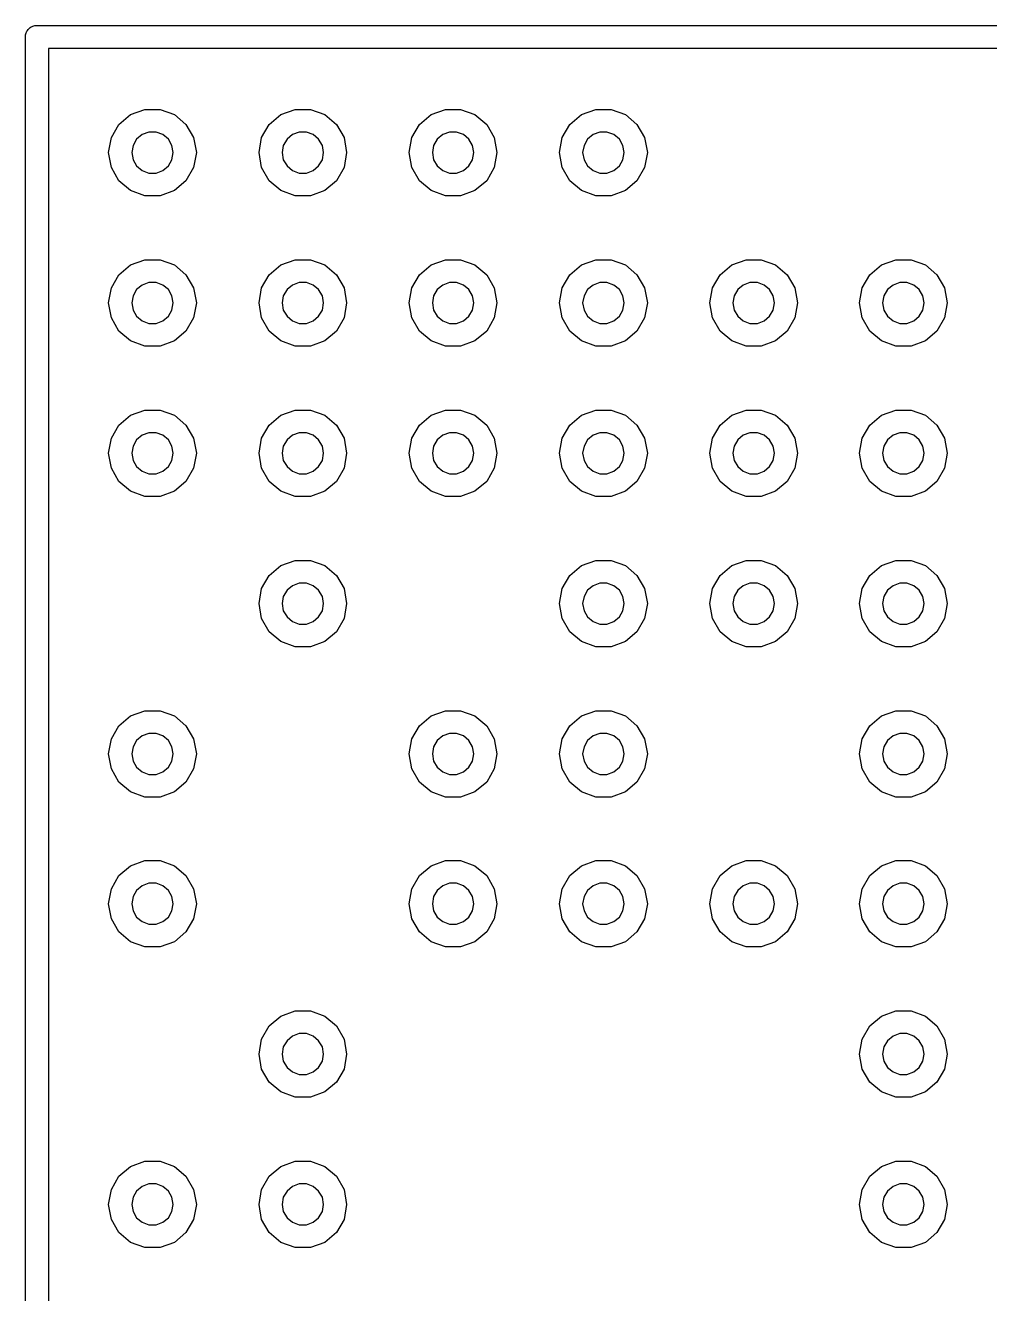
# Model space of a CAD drawing. Extents: x 105.1 to 166.9, y -128.1 to -71.6.
# Drawn here: x 122.7 to 126.87, y -96.39 to -90.91 of the extents above; entities that cross this region are included whole.
import ezdxf

# ---------------------------------------------------------------- set-up
doc = ezdxf.new("R2010")
doc.units = 0
doc.header["$MEASUREMENT"] = 0
doc.layers.add('BLACK', color=7, linetype='CONTINUOUS')

msp = doc.modelspace()

# ---------------------------------------------------------------- linework, layer by layer
at = {"layer": 'Black'}
for p, q in [((122.704, -90.9505), (122.705, -90.9464)), ((122.704, -90.9549), (122.704, -90.9505)), ((122.705, -90.9464), (122.706, -90.9421)), ((122.706, -90.9421), (122.708, -90.9383)), ((122.708, -90.9383), (122.71, -90.9342)), ((122.71, -90.9342), (122.712, -90.9308)), ((122.712, -90.9308), (122.715, -90.927)), ((122.715, -90.927), (122.718, -90.9242)), ((122.718, -90.9242), (122.721, -90.9209)), ((122.721, -90.9209), (122.724, -90.9187)), ((122.724, -90.9187), (122.728, -90.9159)), ((122.728, -90.9159), (122.732, -90.9144)), ((122.732, -90.9144), (122.736, -90.9122)), ((122.736, -90.9122), (122.74, -90.9114)), ((122.74, -90.9114), (122.744, -90.9099)), ((122.744, -90.9099), (122.749, -90.9099)), ((122.749, -90.9099), (122.753, -90.9092)), ((122.753, -90.9092), (136.753, -90.9092)), ((122.703, -90.9592), (122.704, -90.9549)), ((122.703, -104.96), (122.703, -90.9592)), ((122.803, -91.0092), (122.803, -104.91)), ((136.331, -91.0092), (122.803, -91.0092)), ((123.158, -91.2952), (123.22, -91.2727)), ((123.22, -91.2727), (123.286, -91.2727)), ((123.286, -91.2727), (123.348, -91.2952)), ((123.809, -91.2952), (123.87, -91.2727)), ((123.87, -91.2727), (123.936, -91.2727)), ((123.936, -91.2727), (123.998, -91.2952)), ((124.459, -91.2952), (124.521, -91.2727)), ((124.521, -91.2727), (124.586, -91.2727)), ((124.586, -91.2727), (124.648, -91.2952)), ((125.109, -91.2952), (125.171, -91.2727)), ((125.171, -91.2727), (125.237, -91.2727)), ((125.237, -91.2727), (125.299, -91.2952)), ((123.108, -91.3376), (123.158, -91.2952)), ((123.348, -91.2952), (123.398, -91.3376)), ((123.758, -91.3376), (123.809, -91.2952)), ((123.998, -91.2952), (124.049, -91.3376)), ((124.408, -91.3376), (124.459, -91.2952)), ((124.648, -91.2952), (124.699, -91.3376)), ((125.059, -91.3376), (125.109, -91.2952)), ((125.299, -91.2952), (125.349, -91.3376)), ((123.075, -91.3946), (123.108, -91.3376)), ((123.208, -91.3818), (123.184, -91.4019)), ((123.237, -91.3712), (123.208, -91.3818)), ((123.269, -91.3712), (123.237, -91.3712)), ((123.298, -91.3818), (123.269, -91.3712)), ((123.322, -91.4019), (123.298, -91.3818)), ((123.398, -91.3376), (123.431, -91.3946)), ((123.725, -91.3946), (123.758, -91.3376)), ((123.859, -91.3818), (123.835, -91.4019)), ((123.888, -91.3712), (123.859, -91.3818)), ((123.919, -91.3712), (123.888, -91.3712)), ((123.948, -91.3818), (123.919, -91.3712)), ((123.972, -91.4019), (123.948, -91.3818)), ((124.049, -91.3376), (124.082, -91.3946)), ((124.375, -91.3946), (124.408, -91.3376)), ((124.509, -91.3818), (124.485, -91.4019)), ((124.538, -91.3712), (124.509, -91.3818)), ((124.569, -91.3712), (124.538, -91.3712)), ((124.598, -91.3818), (124.569, -91.3712)), ((124.622, -91.4019), (124.598, -91.3818)), ((124.699, -91.3376), (124.732, -91.3946)), ((125.026, -91.3946), (125.059, -91.3376)), ((125.159, -91.3818), (125.135, -91.4019)), ((125.188, -91.3712), (125.159, -91.3818)), ((125.219, -91.3712), (125.188, -91.3712)), ((125.249, -91.3818), (125.219, -91.3712)), ((125.273, -91.4019), (125.249, -91.3818)), ((125.349, -91.3376), (125.382, -91.3946)), ((123.063, -91.4595), (123.075, -91.3946)), ((123.169, -91.4288), (123.163, -91.4595)), ((123.184, -91.4019), (123.169, -91.4288)), ((123.337, -91.4288), (123.322, -91.4019)), ((123.343, -91.4595), (123.337, -91.4288)), ((123.431, -91.3946), (123.443, -91.4595)), ((123.714, -91.4595), (123.725, -91.3946)), ((123.819, -91.4288), (123.814, -91.4595)), ((123.835, -91.4019), (123.819, -91.4288)), ((123.988, -91.4288), (123.972, -91.4019)), ((123.993, -91.4595), (123.988, -91.4288)), ((124.082, -91.3946), (124.093, -91.4595)), ((124.364, -91.4595), (124.375, -91.3946)), ((124.469, -91.4288), (124.464, -91.4595)), ((124.485, -91.4019), (124.469, -91.4288)), ((124.638, -91.4288), (124.622, -91.4019)), ((124.643, -91.4595), (124.638, -91.4288)), ((124.732, -91.3946), (124.743, -91.4595)), ((125.014, -91.4595), (125.026, -91.3946)), ((125.12, -91.4288), (125.114, -91.4595)), ((125.135, -91.4019), (125.12, -91.4288)), ((125.288, -91.4288), (125.273, -91.4019)), ((125.294, -91.4595), (125.288, -91.4288)), ((125.382, -91.3946), (125.394, -91.4595)), ((123.075, -91.5244), (123.063, -91.4595)), ((123.163, -91.4595), (123.169, -91.4902)), ((123.169, -91.4902), (123.184, -91.5172)), ((123.322, -91.5172), (123.337, -91.4902)), ((123.337, -91.4902), (123.343, -91.4595)), ((123.443, -91.4595), (123.431, -91.5244)), ((123.725, -91.5244), (123.714, -91.4595)), ((123.814, -91.4595), (123.819, -91.4902)), ((123.819, -91.4902), (123.835, -91.5172)), ((123.972, -91.5172), (123.988, -91.4902)), ((123.988, -91.4902), (123.993, -91.4595)), ((124.093, -91.4595), (124.082, -91.5244)), ((124.375, -91.5244), (124.364, -91.4595)), ((124.464, -91.4595), (124.469, -91.4902)), ((124.469, -91.4902), (124.485, -91.5172)), ((124.622, -91.5172), (124.638, -91.4902)), ((124.638, -91.4902), (124.643, -91.4595)), ((124.743, -91.4595), (124.732, -91.5244)), ((125.026, -91.5244), (125.014, -91.4595)), ((125.114, -91.4595), (125.12, -91.4902)), ((125.12, -91.4902), (125.135, -91.5172)), ((125.273, -91.5172), (125.288, -91.4902)), ((125.288, -91.4902), (125.294, -91.4595)), ((125.394, -91.4595), (125.382, -91.5244)), ((123.108, -91.5815), (123.075, -91.5244)), ((123.184, -91.5172), (123.208, -91.5372)), ((123.208, -91.5372), (123.237, -91.5479)), ((123.237, -91.5479), (123.269, -91.5479)), ((123.269, -91.5479), (123.298, -91.5372)), ((123.298, -91.5372), (123.322, -91.5172)), ((123.431, -91.5244), (123.398, -91.5815)), ((123.758, -91.5815), (123.725, -91.5244)), ((123.835, -91.5172), (123.859, -91.5372)), ((123.859, -91.5372), (123.888, -91.5479)), ((123.888, -91.5479), (123.919, -91.5479)), ((123.919, -91.5479), (123.948, -91.5372)), ((123.948, -91.5372), (123.972, -91.5172)), ((124.082, -91.5244), (124.049, -91.5815)), ((124.408, -91.5815), (124.375, -91.5244)), ((124.485, -91.5172), (124.509, -91.5372)), ((124.509, -91.5372), (124.538, -91.5479)), ((124.538, -91.5479), (124.569, -91.5479)), ((124.569, -91.5479), (124.598, -91.5372)), ((124.598, -91.5372), (124.622, -91.5172)), ((124.732, -91.5244), (124.699, -91.5815)), ((125.059, -91.5815), (125.026, -91.5244)), ((125.135, -91.5172), (125.159, -91.5372)), ((125.159, -91.5372), (125.188, -91.5479)), ((125.188, -91.5479), (125.219, -91.5479)), ((125.219, -91.5479), (125.249, -91.5372)), ((125.249, -91.5372), (125.273, -91.5172)), ((125.382, -91.5244), (125.349, -91.5815)), ((123.158, -91.6238), (123.108, -91.5815)), ((123.398, -91.5815), (123.348, -91.6238)), ((123.809, -91.6238), (123.758, -91.5815)), ((124.049, -91.5815), (123.998, -91.6238)), ((124.459, -91.6238), (124.408, -91.5815)), ((124.699, -91.5815), (124.648, -91.6238)), ((125.109, -91.6238), (125.059, -91.5815)), ((125.349, -91.5815), (125.299, -91.6238)), ((123.22, -91.6463), (123.158, -91.6238)), ((123.286, -91.6463), (123.22, -91.6463)), ((123.348, -91.6238), (123.286, -91.6463)), ((123.87, -91.6463), (123.809, -91.6238)), ((123.936, -91.6463), (123.87, -91.6463)), ((123.998, -91.6238), (123.936, -91.6463)), ((124.521, -91.6463), (124.459, -91.6238)), ((124.586, -91.6463), (124.521, -91.6463)), ((124.648, -91.6238), (124.586, -91.6463)), ((125.171, -91.6463), (125.109, -91.6238)), ((125.237, -91.6463), (125.171, -91.6463)), ((125.299, -91.6238), (125.237, -91.6463)), ((123.158, -91.9455), (123.22, -91.923)), ((123.22, -91.923), (123.286, -91.923)), ((123.286, -91.923), (123.348, -91.9455)), ((123.809, -91.9455), (123.87, -91.923)), ((123.87, -91.923), (123.936, -91.923)), ((123.936, -91.923), (123.998, -91.9455)), ((124.459, -91.9455), (124.521, -91.923)), ((124.521, -91.923), (124.586, -91.923)), ((124.586, -91.923), (124.648, -91.9455)), ((125.109, -91.9455), (125.171, -91.923)), ((125.171, -91.923), (125.237, -91.923)), ((125.237, -91.923), (125.299, -91.9455)), ((125.759, -91.9455), (125.821, -91.923)), ((125.821, -91.923), (125.887, -91.923)), ((125.887, -91.923), (125.949, -91.9455)), ((126.407, -91.9455), (126.469, -91.923)), ((126.469, -91.923), (126.535, -91.923)), ((126.535, -91.923), (126.597, -91.9455)), ((123.075, -92.045), (123.108, -91.9879)), ((123.108, -91.9879), (123.158, -91.9455)), ((123.348, -91.9455), (123.398, -91.9879)), ((123.398, -91.9879), (123.431, -92.045)), ((123.725, -92.045), (123.758, -91.9879)), ((123.758, -91.9879), (123.809, -91.9455)), ((123.998, -91.9455), (124.049, -91.9879)), ((124.049, -91.9879), (124.082, -92.045)), ((124.375, -92.045), (124.408, -91.9879)), ((124.408, -91.9879), (124.459, -91.9455)), ((124.648, -91.9455), (124.699, -91.9879)), ((124.699, -91.9879), (124.732, -92.045)), ((125.026, -92.045), (125.059, -91.9879)), ((125.059, -91.9879), (125.109, -91.9455)), ((125.299, -91.9455), (125.349, -91.9879)), ((125.349, -91.9879), (125.382, -92.045)), ((125.676, -92.045), (125.709, -91.9879)), ((125.709, -91.9879), (125.759, -91.9455)), ((125.949, -91.9455), (125.999, -91.9879)), ((125.999, -91.9879), (126.032, -92.045)), ((126.323, -92.045), (126.356, -91.9879)), ((126.356, -91.9879), (126.407, -91.9455)), ((126.597, -91.9455), (126.647, -91.9879)), ((126.647, -91.9879), (126.68, -92.045)), ((123.063, -92.1098), (123.075, -92.045)), ((123.208, -92.0322), (123.184, -92.0522)), ((123.237, -92.0215), (123.208, -92.0322)), ((123.269, -92.0215), (123.237, -92.0215)), ((123.298, -92.0322), (123.269, -92.0215)), ((123.322, -92.0522), (123.298, -92.0322)), ((123.431, -92.045), (123.443, -92.1098)), ((123.714, -92.1098), (123.725, -92.045)), ((123.859, -92.0322), (123.835, -92.0522)), ((123.888, -92.0215), (123.859, -92.0322)), ((123.919, -92.0215), (123.888, -92.0215)), ((123.948, -92.0322), (123.919, -92.0215)), ((123.972, -92.0522), (123.948, -92.0322)), ((124.082, -92.045), (124.093, -92.1098)), ((124.364, -92.1098), (124.375, -92.045)), ((124.509, -92.0322), (124.485, -92.0522)), ((124.538, -92.0215), (124.509, -92.0322)), ((124.569, -92.0215), (124.538, -92.0215)), ((124.598, -92.0322), (124.569, -92.0215)), ((124.622, -92.0522), (124.598, -92.0322)), ((124.732, -92.045), (124.743, -92.1098)), ((125.014, -92.1098), (125.026, -92.045)), ((125.159, -92.0322), (125.135, -92.0522)), ((125.188, -92.0215), (125.159, -92.0322)), ((125.219, -92.0215), (125.188, -92.0215)), ((125.249, -92.0322), (125.219, -92.0215)), ((125.273, -92.0522), (125.249, -92.0322)), ((125.382, -92.045), (125.394, -92.1098)), ((125.664, -92.1098), (125.676, -92.045)), ((125.809, -92.0322), (125.785, -92.0522)), ((125.838, -92.0215), (125.809, -92.0322)), ((125.87, -92.0215), (125.838, -92.0215)), ((125.899, -92.0322), (125.87, -92.0215)), ((125.923, -92.0522), (125.899, -92.0322)), ((126.032, -92.045), (126.044, -92.1098)), ((126.312, -92.1098), (126.323, -92.045)), ((126.457, -92.0322), (126.433, -92.0522)), ((126.486, -92.0215), (126.457, -92.0322)), ((126.517, -92.0215), (126.486, -92.0215)), ((126.547, -92.0322), (126.517, -92.0215)), ((126.57, -92.0522), (126.547, -92.0322)), ((126.68, -92.045), (126.691, -92.1098)), ((123.169, -92.0792), (123.163, -92.1098)), ((123.184, -92.0522), (123.169, -92.0792)), ((123.337, -92.0792), (123.322, -92.0522)), ((123.343, -92.1098), (123.337, -92.0792)), ((123.819, -92.0792), (123.814, -92.1098)), ((123.835, -92.0522), (123.819, -92.0792)), ((123.988, -92.0792), (123.972, -92.0522)), ((123.993, -92.1098), (123.988, -92.0792)), ((124.469, -92.0792), (124.464, -92.1098)), ((124.485, -92.0522), (124.469, -92.0792)), ((124.638, -92.0792), (124.622, -92.0522)), ((124.643, -92.1098), (124.638, -92.0792)), ((125.12, -92.0792), (125.114, -92.1098)), ((125.135, -92.0522), (125.12, -92.0792)), ((125.288, -92.0792), (125.273, -92.0522)), ((125.294, -92.1098), (125.288, -92.0792)), ((125.77, -92.0792), (125.764, -92.1098)), ((125.785, -92.0522), (125.77, -92.0792)), ((125.938, -92.0792), (125.923, -92.0522)), ((125.944, -92.1098), (125.938, -92.0792)), ((126.417, -92.0792), (126.412, -92.1098)), ((126.433, -92.0522), (126.417, -92.0792)), ((126.586, -92.0792), (126.57, -92.0522)), ((126.591, -92.1098), (126.586, -92.0792)), ((123.075, -92.1747), (123.063, -92.1098)), ((123.163, -92.1098), (123.169, -92.1405)), ((123.169, -92.1405), (123.184, -92.1675)), ((123.322, -92.1675), (123.337, -92.1405)), ((123.337, -92.1405), (123.343, -92.1098)), ((123.443, -92.1098), (123.431, -92.1747)), ((123.725, -92.1747), (123.714, -92.1098)), ((123.814, -92.1098), (123.819, -92.1405)), ((123.819, -92.1405), (123.835, -92.1675)), ((123.972, -92.1675), (123.988, -92.1405)), ((123.988, -92.1405), (123.993, -92.1098)), ((124.093, -92.1098), (124.082, -92.1747)), ((124.375, -92.1747), (124.364, -92.1098)), ((124.464, -92.1098), (124.469, -92.1405)), ((124.469, -92.1405), (124.485, -92.1675)), ((124.622, -92.1675), (124.638, -92.1405)), ((124.638, -92.1405), (124.643, -92.1098)), ((124.743, -92.1098), (124.732, -92.1747)), ((125.026, -92.1747), (125.014, -92.1098)), ((125.114, -92.1098), (125.12, -92.1405)), ((125.12, -92.1405), (125.135, -92.1675)), ((125.273, -92.1675), (125.288, -92.1405)), ((125.288, -92.1405), (125.294, -92.1098)), ((125.394, -92.1098), (125.382, -92.1747)), ((125.676, -92.1747), (125.664, -92.1098)), ((125.764, -92.1098), (125.77, -92.1405)), ((125.77, -92.1405), (125.785, -92.1675)), ((125.923, -92.1675), (125.938, -92.1405)), ((125.938, -92.1405), (125.944, -92.1098)), ((126.044, -92.1098), (126.032, -92.1747)), ((126.323, -92.1747), (126.312, -92.1098)), ((126.412, -92.1098), (126.417, -92.1405)), ((126.417, -92.1405), (126.433, -92.1675)), ((126.57, -92.1675), (126.586, -92.1405)), ((126.586, -92.1405), (126.591, -92.1098)), ((126.691, -92.1098), (126.68, -92.1747)), ((123.108, -92.2318), (123.075, -92.1747)), ((123.184, -92.1675), (123.208, -92.1875)), ((123.208, -92.1875), (123.237, -92.1982)), ((123.237, -92.1982), (123.269, -92.1982)), ((123.269, -92.1982), (123.298, -92.1875)), ((123.298, -92.1875), (123.322, -92.1675)), ((123.431, -92.1747), (123.398, -92.2318)), ((123.758, -92.2318), (123.725, -92.1747)), ((123.835, -92.1675), (123.859, -92.1875)), ((123.859, -92.1875), (123.888, -92.1982)), ((123.888, -92.1982), (123.919, -92.1982)), ((123.919, -92.1982), (123.948, -92.1875)), ((123.948, -92.1875), (123.972, -92.1675)), ((124.082, -92.1747), (124.049, -92.2318)), ((124.408, -92.2318), (124.375, -92.1747)), ((124.485, -92.1675), (124.509, -92.1875)), ((124.509, -92.1875), (124.538, -92.1982)), ((124.538, -92.1982), (124.569, -92.1982)), ((124.569, -92.1982), (124.598, -92.1875)), ((124.598, -92.1875), (124.622, -92.1675)), ((124.732, -92.1747), (124.699, -92.2318)), ((125.059, -92.2318), (125.026, -92.1747)), ((125.135, -92.1675), (125.159, -92.1875)), ((125.159, -92.1875), (125.188, -92.1982)), ((125.188, -92.1982), (125.219, -92.1982)), ((125.219, -92.1982), (125.249, -92.1875)), ((125.249, -92.1875), (125.273, -92.1675)), ((125.382, -92.1747), (125.349, -92.2318)), ((125.709, -92.2318), (125.676, -92.1747)), ((125.785, -92.1675), (125.809, -92.1875)), ((125.809, -92.1875), (125.838, -92.1982)), ((125.838, -92.1982), (125.87, -92.1982)), ((125.87, -92.1982), (125.899, -92.1875)), ((125.899, -92.1875), (125.923, -92.1675)), ((126.032, -92.1747), (125.999, -92.2318)), ((126.356, -92.2318), (126.323, -92.1747)), ((126.433, -92.1675), (126.457, -92.1875)), ((126.457, -92.1875), (126.486, -92.1982)), ((126.486, -92.1982), (126.517, -92.1982)), ((126.517, -92.1982), (126.547, -92.1875)), ((126.547, -92.1875), (126.57, -92.1675)), ((126.68, -92.1747), (126.647, -92.2318)), ((123.158, -92.2741), (123.108, -92.2318)), ((123.398, -92.2318), (123.348, -92.2741)), ((123.809, -92.2741), (123.758, -92.2318)), ((124.049, -92.2318), (123.998, -92.2741)), ((124.459, -92.2741), (124.408, -92.2318)), ((124.699, -92.2318), (124.648, -92.2741)), ((125.109, -92.2741), (125.059, -92.2318)), ((125.349, -92.2318), (125.299, -92.2741)), ((125.759, -92.2741), (125.709, -92.2318)), ((125.999, -92.2318), (125.949, -92.2741)), ((126.407, -92.2741), (126.356, -92.2318)), ((126.647, -92.2318), (126.597, -92.2741)), ((123.22, -92.2967), (123.158, -92.2741)), ((123.286, -92.2967), (123.22, -92.2967)), ((123.348, -92.2741), (123.286, -92.2967)), ((123.87, -92.2967), (123.809, -92.2741)), ((123.936, -92.2967), (123.87, -92.2967)), ((123.998, -92.2741), (123.936, -92.2967)), ((124.521, -92.2967), (124.459, -92.2741)), ((124.586, -92.2967), (124.521, -92.2967)), ((124.648, -92.2741), (124.586, -92.2967)), ((125.171, -92.2967), (125.109, -92.2741)), ((125.237, -92.2967), (125.171, -92.2967)), ((125.299, -92.2741), (125.237, -92.2967)), ((125.821, -92.2967), (125.759, -92.2741)), ((125.887, -92.2967), (125.821, -92.2967)), ((125.949, -92.2741), (125.887, -92.2967)), ((126.469, -92.2967), (126.407, -92.2741)), ((126.535, -92.2967), (126.469, -92.2967)), ((126.597, -92.2741), (126.535, -92.2967)), ((123.108, -92.6381), (123.158, -92.5957)), ((123.158, -92.5957), (123.22, -92.5732)), ((123.22, -92.5732), (123.286, -92.5732)), ((123.286, -92.5732), (123.348, -92.5957)), ((123.348, -92.5957), (123.398, -92.6381)), ((123.758, -92.6381), (123.809, -92.5957)), ((123.809, -92.5957), (123.87, -92.5732)), ((123.87, -92.5732), (123.936, -92.5732)), ((123.936, -92.5732), (123.998, -92.5957)), ((123.998, -92.5957), (124.049, -92.6381)), ((124.408, -92.6381), (124.459, -92.5957)), ((124.459, -92.5957), (124.521, -92.5732)), ((124.521, -92.5732), (124.586, -92.5732)), ((124.586, -92.5732), (124.648, -92.5957)), ((124.648, -92.5957), (124.699, -92.6381)), ((125.059, -92.6381), (125.109, -92.5957)), ((125.109, -92.5957), (125.171, -92.5732)), ((125.171, -92.5732), (125.237, -92.5732)), ((125.237, -92.5732), (125.299, -92.5957)), ((125.299, -92.5957), (125.349, -92.6381)), ((125.709, -92.6381), (125.759, -92.5957)), ((125.759, -92.5957), (125.821, -92.5732)), ((125.821, -92.5732), (125.887, -92.5732)), ((125.887, -92.5732), (125.949, -92.5957)), ((125.949, -92.5957), (125.999, -92.6381)), ((126.356, -92.6381), (126.407, -92.5957)), ((126.407, -92.5957), (126.469, -92.5732)), ((126.469, -92.5732), (126.535, -92.5732)), ((126.535, -92.5732), (126.597, -92.5957)), ((126.597, -92.5957), (126.647, -92.6381)), ((123.075, -92.6951), (123.108, -92.6381)), ((123.398, -92.6381), (123.431, -92.6951)), ((123.725, -92.6951), (123.758, -92.6381)), ((124.049, -92.6381), (124.082, -92.6951)), ((124.375, -92.6951), (124.408, -92.6381)), ((124.699, -92.6381), (124.732, -92.6951)), ((125.026, -92.6951), (125.059, -92.6381)), ((125.349, -92.6381), (125.382, -92.6951)), ((125.676, -92.6951), (125.709, -92.6381)), ((125.999, -92.6381), (126.032, -92.6951)), ((126.323, -92.6951), (126.356, -92.6381)), ((126.647, -92.6381), (126.68, -92.6951)), ((123.063, -92.76), (123.075, -92.6951)), ((123.184, -92.7024), (123.169, -92.7293)), ((123.208, -92.6823), (123.184, -92.7024)), ((123.237, -92.6717), (123.208, -92.6823)), ((123.269, -92.6717), (123.237, -92.6717)), ((123.298, -92.6823), (123.269, -92.6717)), ((123.322, -92.7024), (123.298, -92.6823)), ((123.337, -92.7293), (123.322, -92.7024)), ((123.431, -92.6951), (123.443, -92.76)), ((123.714, -92.76), (123.725, -92.6951)), ((123.835, -92.7024), (123.819, -92.7293)), ((123.859, -92.6823), (123.835, -92.7024)), ((123.888, -92.6717), (123.859, -92.6823)), ((123.919, -92.6717), (123.888, -92.6717)), ((123.948, -92.6823), (123.919, -92.6717)), ((123.972, -92.7024), (123.948, -92.6823)), ((123.988, -92.7293), (123.972, -92.7024)), ((124.082, -92.6951), (124.093, -92.76)), ((124.364, -92.76), (124.375, -92.6951)), ((124.485, -92.7024), (124.469, -92.7293)), ((124.509, -92.6823), (124.485, -92.7024)), ((124.538, -92.6717), (124.509, -92.6823)), ((124.569, -92.6717), (124.538, -92.6717)), ((124.598, -92.6823), (124.569, -92.6717)), ((124.622, -92.7024), (124.598, -92.6823)), ((124.638, -92.7293), (124.622, -92.7024)), ((124.732, -92.6951), (124.743, -92.76)), ((125.014, -92.76), (125.026, -92.6951)), ((125.135, -92.7024), (125.12, -92.7293)), ((125.159, -92.6823), (125.135, -92.7024)), ((125.188, -92.6717), (125.159, -92.6823)), ((125.219, -92.6717), (125.188, -92.6717)), ((125.249, -92.6823), (125.219, -92.6717)), ((125.273, -92.7024), (125.249, -92.6823)), ((125.288, -92.7293), (125.273, -92.7024)), ((125.382, -92.6951), (125.394, -92.76)), ((125.664, -92.76), (125.676, -92.6951)), ((125.785, -92.7024), (125.77, -92.7293)), ((125.809, -92.6823), (125.785, -92.7024)), ((125.838, -92.6717), (125.809, -92.6823)), ((125.87, -92.6717), (125.838, -92.6717)), ((125.899, -92.6823), (125.87, -92.6717)), ((125.923, -92.7024), (125.899, -92.6823)), ((125.938, -92.7293), (125.923, -92.7024)), ((126.032, -92.6951), (126.044, -92.76)), ((126.312, -92.76), (126.323, -92.6951)), ((126.433, -92.7024), (126.417, -92.7293)), ((126.457, -92.6823), (126.433, -92.7024)), ((126.486, -92.6717), (126.457, -92.6823)), ((126.517, -92.6717), (126.486, -92.6717)), ((126.547, -92.6823), (126.517, -92.6717)), ((126.57, -92.7024), (126.547, -92.6823)), ((126.586, -92.7293), (126.57, -92.7024)), ((126.68, -92.6951), (126.691, -92.76)), ((123.075, -92.8249), (123.063, -92.76)), ((123.169, -92.7293), (123.163, -92.76)), ((123.163, -92.76), (123.169, -92.7907)), ((123.343, -92.76), (123.337, -92.7293)), ((123.337, -92.7907), (123.343, -92.76)), ((123.443, -92.76), (123.431, -92.8249)), ((123.725, -92.8249), (123.714, -92.76)), ((123.819, -92.7293), (123.814, -92.76)), ((123.814, -92.76), (123.819, -92.7907)), ((123.993, -92.76), (123.988, -92.7293)), ((123.988, -92.7907), (123.993, -92.76)), ((124.093, -92.76), (124.082, -92.8249)), ((124.375, -92.8249), (124.364, -92.76)), ((124.469, -92.7293), (124.464, -92.76)), ((124.464, -92.76), (124.469, -92.7907)), ((124.643, -92.76), (124.638, -92.7293)), ((124.638, -92.7907), (124.643, -92.76)), ((124.743, -92.76), (124.732, -92.8249)), ((125.026, -92.8249), (125.014, -92.76)), ((125.12, -92.7293), (125.114, -92.76)), ((125.114, -92.76), (125.12, -92.7907)), ((125.294, -92.76), (125.288, -92.7293)), ((125.288, -92.7907), (125.294, -92.76)), ((125.394, -92.76), (125.382, -92.8249)), ((125.676, -92.8249), (125.664, -92.76)), ((125.77, -92.7293), (125.764, -92.76)), ((125.764, -92.76), (125.77, -92.7907)), ((125.944, -92.76), (125.938, -92.7293)), ((125.938, -92.7907), (125.944, -92.76)), ((126.044, -92.76), (126.032, -92.8249)), ((126.323, -92.8249), (126.312, -92.76)), ((126.417, -92.7293), (126.412, -92.76)), ((126.412, -92.76), (126.417, -92.7907)), ((126.591, -92.76), (126.586, -92.7293)), ((126.586, -92.7907), (126.591, -92.76)), ((126.691, -92.76), (126.68, -92.8249)), ((123.169, -92.7907), (123.184, -92.8177)), ((123.322, -92.8177), (123.337, -92.7907)), ((123.819, -92.7907), (123.835, -92.8177)), ((123.972, -92.8177), (123.988, -92.7907)), ((124.469, -92.7907), (124.485, -92.8177)), ((124.622, -92.8177), (124.638, -92.7907)), ((125.12, -92.7907), (125.135, -92.8177)), ((125.273, -92.8177), (125.288, -92.7907)), ((125.77, -92.7907), (125.785, -92.8177)), ((125.923, -92.8177), (125.938, -92.7907)), ((126.417, -92.7907), (126.433, -92.8177)), ((126.57, -92.8177), (126.586, -92.7907)), ((123.108, -92.882), (123.075, -92.8249)), ((123.184, -92.8177), (123.208, -92.8377)), ((123.208, -92.8377), (123.237, -92.8484)), ((123.237, -92.8484), (123.269, -92.8484)), ((123.269, -92.8484), (123.298, -92.8377)), ((123.298, -92.8377), (123.322, -92.8177)), ((123.431, -92.8249), (123.398, -92.882)), ((123.758, -92.882), (123.725, -92.8249)), ((123.835, -92.8177), (123.859, -92.8377)), ((123.859, -92.8377), (123.888, -92.8484)), ((123.888, -92.8484), (123.919, -92.8484)), ((123.919, -92.8484), (123.948, -92.8377)), ((123.948, -92.8377), (123.972, -92.8177)), ((124.082, -92.8249), (124.049, -92.882)), ((124.408, -92.882), (124.375, -92.8249)), ((124.485, -92.8177), (124.509, -92.8377)), ((124.509, -92.8377), (124.538, -92.8484)), ((124.538, -92.8484), (124.569, -92.8484)), ((124.569, -92.8484), (124.598, -92.8377)), ((124.598, -92.8377), (124.622, -92.8177)), ((124.732, -92.8249), (124.699, -92.882)), ((125.059, -92.882), (125.026, -92.8249)), ((125.135, -92.8177), (125.159, -92.8377)), ((125.159, -92.8377), (125.188, -92.8484)), ((125.188, -92.8484), (125.219, -92.8484)), ((125.219, -92.8484), (125.249, -92.8377)), ((125.249, -92.8377), (125.273, -92.8177)), ((125.382, -92.8249), (125.349, -92.882)), ((125.709, -92.882), (125.676, -92.8249)), ((125.785, -92.8177), (125.809, -92.8377)), ((125.809, -92.8377), (125.838, -92.8484)), ((125.838, -92.8484), (125.87, -92.8484)), ((125.87, -92.8484), (125.899, -92.8377)), ((125.899, -92.8377), (125.923, -92.8177)), ((126.032, -92.8249), (125.999, -92.882)), ((126.356, -92.882), (126.323, -92.8249)), ((126.433, -92.8177), (126.457, -92.8377)), ((126.457, -92.8377), (126.486, -92.8484)), ((126.486, -92.8484), (126.517, -92.8484)), ((126.517, -92.8484), (126.547, -92.8377)), ((126.547, -92.8377), (126.57, -92.8177)), ((126.68, -92.8249), (126.647, -92.882)), ((123.158, -92.9243), (123.108, -92.882)), ((123.22, -92.9468), (123.158, -92.9243)), ((123.348, -92.9243), (123.286, -92.9468)), ((123.398, -92.882), (123.348, -92.9243)), ((123.809, -92.9243), (123.758, -92.882)), ((123.87, -92.9468), (123.809, -92.9243)), ((123.998, -92.9243), (123.936, -92.9468)), ((124.049, -92.882), (123.998, -92.9243)), ((124.459, -92.9243), (124.408, -92.882)), ((124.521, -92.9468), (124.459, -92.9243)), ((124.648, -92.9243), (124.586, -92.9468)), ((124.699, -92.882), (124.648, -92.9243)), ((125.109, -92.9243), (125.059, -92.882)), ((125.171, -92.9468), (125.109, -92.9243)), ((125.299, -92.9243), (125.237, -92.9468)), ((125.349, -92.882), (125.299, -92.9243)), ((125.759, -92.9243), (125.709, -92.882)), ((125.821, -92.9468), (125.759, -92.9243)), ((125.949, -92.9243), (125.887, -92.9468)), ((125.999, -92.882), (125.949, -92.9243)), ((126.407, -92.9243), (126.356, -92.882)), ((126.469, -92.9468), (126.407, -92.9243)), ((126.597, -92.9243), (126.535, -92.9468)), ((126.647, -92.882), (126.597, -92.9243)), ((123.286, -92.9468), (123.22, -92.9468)), ((123.936, -92.9468), (123.87, -92.9468)), ((124.586, -92.9468), (124.521, -92.9468)), ((125.237, -92.9468), (125.171, -92.9468)), ((125.887, -92.9468), (125.821, -92.9468)), ((126.535, -92.9468), (126.469, -92.9468)), ((123.758, -93.2884), (123.809, -93.2461)), ((123.809, -93.2461), (123.87, -93.2235)), ((123.87, -93.2235), (123.936, -93.2235)), ((123.936, -93.2235), (123.998, -93.2461)), ((123.998, -93.2461), (124.049, -93.2884)), ((125.059, -93.2884), (125.109, -93.2461)), ((125.109, -93.2461), (125.171, -93.2235)), ((125.171, -93.2235), (125.237, -93.2235)), ((125.237, -93.2235), (125.299, -93.2461)), ((125.299, -93.2461), (125.349, -93.2884)), ((125.709, -93.2884), (125.759, -93.2461)), ((125.759, -93.2461), (125.821, -93.2235)), ((125.821, -93.2235), (125.887, -93.2235)), ((125.887, -93.2235), (125.949, -93.2461)), ((125.949, -93.2461), (125.999, -93.2884)), ((126.356, -93.2884), (126.407, -93.2461)), ((126.407, -93.2461), (126.469, -93.2235)), ((126.469, -93.2235), (126.535, -93.2235)), ((126.535, -93.2235), (126.597, -93.2461)), ((126.597, -93.2461), (126.647, -93.2884)), ((123.725, -93.3455), (123.758, -93.2884)), ((124.049, -93.2884), (124.082, -93.3455)), ((125.026, -93.3455), (125.059, -93.2884)), ((125.349, -93.2884), (125.382, -93.3455)), ((125.676, -93.3455), (125.709, -93.2884)), ((125.999, -93.2884), (126.032, -93.3455)), ((126.323, -93.3455), (126.356, -93.2884)), ((126.647, -93.2884), (126.68, -93.3455)), ((123.714, -93.4103), (123.725, -93.3455)), ((123.835, -93.3527), (123.819, -93.3797)), ((123.859, -93.3327), (123.835, -93.3527)), ((123.888, -93.322), (123.859, -93.3327)), ((123.919, -93.322), (123.888, -93.322)), ((123.948, -93.3327), (123.919, -93.322)), ((123.972, -93.3527), (123.948, -93.3327)), ((123.988, -93.3797), (123.972, -93.3527)), ((124.082, -93.3455), (124.093, -93.4103)), ((125.014, -93.4103), (125.026, -93.3455)), ((125.135, -93.3527), (125.12, -93.3797)), ((125.159, -93.3327), (125.135, -93.3527)), ((125.188, -93.322), (125.159, -93.3327)), ((125.219, -93.322), (125.188, -93.322)), ((125.249, -93.3327), (125.219, -93.322)), ((125.273, -93.3527), (125.249, -93.3327)), ((125.288, -93.3797), (125.273, -93.3527)), ((125.382, -93.3455), (125.394, -93.4103)), ((125.664, -93.4103), (125.676, -93.3455)), ((125.785, -93.3527), (125.77, -93.3797)), ((125.809, -93.3327), (125.785, -93.3527)), ((125.838, -93.322), (125.809, -93.3327)), ((125.87, -93.322), (125.838, -93.322)), ((125.899, -93.3327), (125.87, -93.322)), ((125.923, -93.3527), (125.899, -93.3327)), ((125.938, -93.3797), (125.923, -93.3527)), ((126.032, -93.3455), (126.044, -93.4103)), ((126.312, -93.4103), (126.323, -93.3455)), ((126.433, -93.3527), (126.417, -93.3797)), ((126.457, -93.3327), (126.433, -93.3527)), ((126.486, -93.322), (126.457, -93.3327)), ((126.517, -93.322), (126.486, -93.322)), ((126.547, -93.3327), (126.517, -93.322)), ((126.57, -93.3527), (126.547, -93.3327)), ((126.586, -93.3797), (126.57, -93.3527)), ((126.68, -93.3455), (126.691, -93.4103)), ((123.725, -93.4752), (123.714, -93.4103)), ((123.819, -93.3797), (123.814, -93.4103)), ((123.814, -93.4103), (123.819, -93.441)), ((123.993, -93.4103), (123.988, -93.3797)), ((123.988, -93.441), (123.993, -93.4103)), ((124.093, -93.4103), (124.082, -93.4752)), ((125.026, -93.4752), (125.014, -93.4103)), ((125.12, -93.3797), (125.114, -93.4103)), ((125.114, -93.4103), (125.12, -93.441)), ((125.294, -93.4103), (125.288, -93.3797)), ((125.288, -93.441), (125.294, -93.4103)), ((125.394, -93.4103), (125.382, -93.4752)), ((125.676, -93.4752), (125.664, -93.4103)), ((125.77, -93.3797), (125.764, -93.4103)), ((125.764, -93.4103), (125.77, -93.441)), ((125.944, -93.4103), (125.938, -93.3797)), ((125.938, -93.441), (125.944, -93.4103)), ((126.044, -93.4103), (126.032, -93.4752)), ((126.323, -93.4752), (126.312, -93.4103)), ((126.417, -93.3797), (126.412, -93.4103)), ((126.412, -93.4103), (126.417, -93.441)), ((126.591, -93.4103), (126.586, -93.3797)), ((126.586, -93.441), (126.591, -93.4103)), ((126.691, -93.4103), (126.68, -93.4752)), ((123.758, -93.5323), (123.725, -93.4752)), ((123.819, -93.441), (123.835, -93.468)), ((123.835, -93.468), (123.859, -93.488)), ((123.948, -93.488), (123.972, -93.468)), ((123.972, -93.468), (123.988, -93.441)), ((124.082, -93.4752), (124.049, -93.5323)), ((125.059, -93.5323), (125.026, -93.4752)), ((125.12, -93.441), (125.135, -93.468)), ((125.135, -93.468), (125.159, -93.488)), ((125.249, -93.488), (125.273, -93.468)), ((125.273, -93.468), (125.288, -93.441)), ((125.382, -93.4752), (125.349, -93.5323)), ((125.709, -93.5323), (125.676, -93.4752)), ((125.77, -93.441), (125.785, -93.468)), ((125.785, -93.468), (125.809, -93.488)), ((125.899, -93.488), (125.923, -93.468)), ((125.923, -93.468), (125.938, -93.441)), ((126.032, -93.4752), (125.999, -93.5323)), ((126.356, -93.5323), (126.323, -93.4752)), ((126.417, -93.441), (126.433, -93.468)), ((126.433, -93.468), (126.457, -93.488)), ((126.547, -93.488), (126.57, -93.468)), ((126.57, -93.468), (126.586, -93.441)), ((126.68, -93.4752), (126.647, -93.5323)), ((123.859, -93.488), (123.888, -93.4987)), ((123.888, -93.4987), (123.919, -93.4987)), ((123.919, -93.4987), (123.948, -93.488)), ((125.159, -93.488), (125.188, -93.4987)), ((125.188, -93.4987), (125.219, -93.4987)), ((125.219, -93.4987), (125.249, -93.488)), ((125.809, -93.488), (125.838, -93.4987)), ((125.838, -93.4987), (125.87, -93.4987)), ((125.87, -93.4987), (125.899, -93.488)), ((126.457, -93.488), (126.486, -93.4987)), ((126.486, -93.4987), (126.517, -93.4987)), ((126.517, -93.4987), (126.547, -93.488)), ((123.809, -93.5746), (123.758, -93.5323)), ((123.87, -93.5972), (123.809, -93.5746)), ((123.998, -93.5746), (123.936, -93.5972)), ((124.049, -93.5323), (123.998, -93.5746)), ((125.109, -93.5746), (125.059, -93.5323)), ((125.171, -93.5972), (125.109, -93.5746)), ((125.299, -93.5746), (125.237, -93.5972)), ((125.349, -93.5323), (125.299, -93.5746)), ((125.759, -93.5746), (125.709, -93.5323)), ((125.821, -93.5972), (125.759, -93.5746)), ((125.949, -93.5746), (125.887, -93.5972)), ((125.999, -93.5323), (125.949, -93.5746)), ((126.407, -93.5746), (126.356, -93.5323)), ((126.469, -93.5972), (126.407, -93.5746)), ((126.597, -93.5746), (126.535, -93.5972)), ((126.647, -93.5323), (126.597, -93.5746)), ((123.936, -93.5972), (123.87, -93.5972)), ((125.237, -93.5972), (125.171, -93.5972)), ((125.887, -93.5972), (125.821, -93.5972)), ((126.535, -93.5972), (126.469, -93.5972)), ((123.108, -93.9386), (123.158, -93.8962)), ((123.158, -93.8962), (123.22, -93.8737)), ((123.22, -93.8737), (123.286, -93.8737)), ((123.286, -93.8737), (123.348, -93.8962)), ((123.348, -93.8962), (123.398, -93.9386)), ((124.408, -93.9386), (124.459, -93.8962)), ((124.459, -93.8962), (124.521, -93.8737)), ((124.521, -93.8737), (124.586, -93.8737)), ((124.586, -93.8737), (124.648, -93.8962)), ((124.648, -93.8962), (124.699, -93.9386)), ((125.059, -93.9386), (125.109, -93.8962)), ((125.109, -93.8962), (125.171, -93.8737)), ((125.171, -93.8737), (125.237, -93.8737)), ((125.237, -93.8737), (125.299, -93.8962)), ((125.299, -93.8962), (125.349, -93.9386)), ((126.356, -93.9386), (126.407, -93.8962)), ((126.407, -93.8962), (126.469, -93.8737)), ((126.469, -93.8737), (126.535, -93.8737)), ((126.535, -93.8737), (126.597, -93.8962)), ((126.597, -93.8962), (126.647, -93.9386)), ((123.075, -93.9956), (123.108, -93.9386)), ((123.398, -93.9386), (123.431, -93.9956)), ((124.375, -93.9956), (124.408, -93.9386)), ((124.699, -93.9386), (124.732, -93.9956)), ((125.026, -93.9956), (125.059, -93.9386)), ((125.349, -93.9386), (125.382, -93.9956)), ((126.323, -93.9956), (126.356, -93.9386)), ((126.647, -93.9386), (126.68, -93.9956)), ((123.063, -94.0605), (123.075, -93.9956)), ((123.184, -94.0029), (123.169, -94.0298)), ((123.208, -93.9828), (123.184, -94.0029)), ((123.237, -93.9722), (123.208, -93.9828)), ((123.269, -93.9722), (123.237, -93.9722)), ((123.298, -93.9828), (123.269, -93.9722)), ((123.322, -94.0029), (123.298, -93.9828)), ((123.337, -94.0298), (123.322, -94.0029)), ((123.431, -93.9956), (123.443, -94.0605)), ((124.364, -94.0605), (124.375, -93.9956)), ((124.485, -94.0029), (124.469, -94.0298)), ((124.509, -93.9828), (124.485, -94.0029)), ((124.538, -93.9722), (124.509, -93.9828)), ((124.569, -93.9722), (124.538, -93.9722)), ((124.598, -93.9828), (124.569, -93.9722)), ((124.622, -94.0029), (124.598, -93.9828)), ((124.638, -94.0298), (124.622, -94.0029)), ((124.732, -93.9956), (124.743, -94.0605)), ((125.014, -94.0605), (125.026, -93.9956)), ((125.135, -94.0029), (125.12, -94.0298)), ((125.159, -93.9828), (125.135, -94.0029)), ((125.188, -93.9722), (125.159, -93.9828)), ((125.219, -93.9722), (125.188, -93.9722)), ((125.249, -93.9828), (125.219, -93.9722)), ((125.273, -94.0029), (125.249, -93.9828)), ((125.288, -94.0298), (125.273, -94.0029)), ((125.382, -93.9956), (125.394, -94.0605)), ((126.312, -94.0605), (126.323, -93.9956)), ((126.433, -94.0029), (126.417, -94.0298)), ((126.457, -93.9828), (126.433, -94.0029)), ((126.486, -93.9722), (126.457, -93.9828)), ((126.517, -93.9722), (126.486, -93.9722)), ((126.547, -93.9828), (126.517, -93.9722)), ((126.57, -94.0029), (126.547, -93.9828)), ((126.586, -94.0298), (126.57, -94.0029)), ((126.68, -93.9956), (126.691, -94.0605)), ((123.075, -94.1254), (123.063, -94.0605)), ((123.169, -94.0298), (123.163, -94.0605)), ((123.163, -94.0605), (123.169, -94.0912)), ((123.343, -94.0605), (123.337, -94.0298)), ((123.337, -94.0912), (123.343, -94.0605)), ((123.443, -94.0605), (123.431, -94.1254)), ((124.375, -94.1254), (124.364, -94.0605)), ((124.469, -94.0298), (124.464, -94.0605)), ((124.464, -94.0605), (124.469, -94.0912)), ((124.643, -94.0605), (124.638, -94.0298)), ((124.638, -94.0912), (124.643, -94.0605)), ((124.743, -94.0605), (124.732, -94.1254)), ((125.026, -94.1254), (125.014, -94.0605)), ((125.12, -94.0298), (125.114, -94.0605)), ((125.114, -94.0605), (125.12, -94.0912)), ((125.294, -94.0605), (125.288, -94.0298)), ((125.288, -94.0912), (125.294, -94.0605)), ((125.394, -94.0605), (125.382, -94.1254)), ((126.323, -94.1254), (126.312, -94.0605)), ((126.417, -94.0298), (126.412, -94.0605)), ((126.412, -94.0605), (126.417, -94.0912)), ((126.591, -94.0605), (126.586, -94.0298)), ((126.586, -94.0912), (126.591, -94.0605)), ((126.691, -94.0605), (126.68, -94.1254)), ((123.108, -94.1825), (123.075, -94.1254)), ((123.169, -94.0912), (123.184, -94.1182)), ((123.184, -94.1182), (123.208, -94.1382)), ((123.298, -94.1382), (123.322, -94.1182)), ((123.322, -94.1182), (123.337, -94.0912)), ((123.431, -94.1254), (123.398, -94.1825)), ((124.408, -94.1825), (124.375, -94.1254)), ((124.469, -94.0912), (124.485, -94.1182)), ((124.485, -94.1182), (124.509, -94.1382)), ((124.598, -94.1382), (124.622, -94.1182)), ((124.622, -94.1182), (124.638, -94.0912)), ((124.732, -94.1254), (124.699, -94.1825)), ((125.059, -94.1825), (125.026, -94.1254)), ((125.12, -94.0912), (125.135, -94.1182)), ((125.135, -94.1182), (125.159, -94.1382)), ((125.249, -94.1382), (125.273, -94.1182)), ((125.273, -94.1182), (125.288, -94.0912)), ((125.382, -94.1254), (125.349, -94.1825)), ((126.356, -94.1825), (126.323, -94.1254)), ((126.417, -94.0912), (126.433, -94.1182)), ((126.433, -94.1182), (126.457, -94.1382)), ((126.547, -94.1382), (126.57, -94.1182)), ((126.57, -94.1182), (126.586, -94.0912)), ((126.68, -94.1254), (126.647, -94.1825)), ((123.158, -94.2248), (123.108, -94.1825)), ((123.208, -94.1382), (123.237, -94.1489)), ((123.237, -94.1489), (123.269, -94.1489)), ((123.269, -94.1489), (123.298, -94.1382)), ((123.398, -94.1825), (123.348, -94.2248)), ((124.459, -94.2248), (124.408, -94.1825)), ((124.509, -94.1382), (124.538, -94.1489)), ((124.538, -94.1489), (124.569, -94.1489)), ((124.569, -94.1489), (124.598, -94.1382)), ((124.699, -94.1825), (124.648, -94.2248)), ((125.109, -94.2248), (125.059, -94.1825)), ((125.159, -94.1382), (125.188, -94.1489)), ((125.188, -94.1489), (125.219, -94.1489)), ((125.219, -94.1489), (125.249, -94.1382)), ((125.349, -94.1825), (125.299, -94.2248)), ((126.407, -94.2248), (126.356, -94.1825)), ((126.457, -94.1382), (126.486, -94.1489)), ((126.486, -94.1489), (126.517, -94.1489)), ((126.517, -94.1489), (126.547, -94.1382)), ((126.647, -94.1825), (126.597, -94.2248)), ((123.22, -94.2473), (123.158, -94.2248)), ((123.348, -94.2248), (123.286, -94.2473)), ((124.521, -94.2473), (124.459, -94.2248)), ((124.648, -94.2248), (124.586, -94.2473)), ((125.171, -94.2473), (125.109, -94.2248)), ((125.299, -94.2248), (125.237, -94.2473)), ((126.469, -94.2473), (126.407, -94.2248)), ((126.597, -94.2248), (126.535, -94.2473)), ((123.286, -94.2473), (123.22, -94.2473)), ((124.586, -94.2473), (124.521, -94.2473)), ((125.237, -94.2473), (125.171, -94.2473)), ((126.535, -94.2473), (126.469, -94.2473)), ((123.108, -94.5863), (123.158, -94.5439)), ((123.158, -94.5439), (123.22, -94.5214)), ((123.22, -94.5214), (123.286, -94.5214)), ((123.286, -94.5214), (123.348, -94.5439)), ((123.348, -94.5439), (123.398, -94.5863)), ((124.408, -94.5863), (124.459, -94.5439)), ((124.459, -94.5439), (124.521, -94.5214)), ((124.521, -94.5214), (124.586, -94.5214)), ((124.586, -94.5214), (124.648, -94.5439)), ((124.648, -94.5439), (124.699, -94.5863)), ((125.059, -94.5863), (125.109, -94.5439)), ((125.109, -94.5439), (125.171, -94.5214)), ((125.171, -94.5214), (125.237, -94.5214)), ((125.237, -94.5214), (125.299, -94.5439)), ((125.299, -94.5439), (125.349, -94.5863)), ((125.709, -94.5863), (125.759, -94.5439)), ((125.759, -94.5439), (125.821, -94.5214)), ((125.821, -94.5214), (125.887, -94.5214)), ((125.887, -94.5214), (125.949, -94.5439)), ((125.949, -94.5439), (125.999, -94.5863)), ((126.356, -94.5863), (126.407, -94.5439)), ((126.407, -94.5439), (126.469, -94.5214)), ((126.469, -94.5214), (126.535, -94.5214)), ((126.535, -94.5214), (126.597, -94.5439)), ((126.597, -94.5439), (126.647, -94.5863)), ((123.075, -94.6433), (123.108, -94.5863)), ((123.237, -94.6199), (123.208, -94.6305)), ((123.269, -94.6199), (123.237, -94.6199)), ((123.298, -94.6305), (123.269, -94.6199)), ((123.398, -94.5863), (123.431, -94.6433)), ((124.375, -94.6433), (124.408, -94.5863)), ((124.538, -94.6199), (124.509, -94.6305)), ((124.569, -94.6199), (124.538, -94.6199)), ((124.598, -94.6305), (124.569, -94.6199)), ((124.699, -94.5863), (124.732, -94.6433)), ((125.026, -94.6433), (125.059, -94.5863)), ((125.188, -94.6199), (125.159, -94.6305)), ((125.219, -94.6199), (125.188, -94.6199)), ((125.249, -94.6305), (125.219, -94.6199)), ((125.349, -94.5863), (125.382, -94.6433)), ((125.676, -94.6433), (125.709, -94.5863)), ((125.838, -94.6199), (125.809, -94.6305)), ((125.87, -94.6199), (125.838, -94.6199)), ((125.899, -94.6305), (125.87, -94.6199)), ((125.999, -94.5863), (126.032, -94.6433)), ((126.323, -94.6433), (126.356, -94.5863)), ((126.486, -94.6199), (126.457, -94.6305)), ((126.517, -94.6199), (126.486, -94.6199)), ((126.547, -94.6305), (126.517, -94.6199)), ((126.647, -94.5863), (126.68, -94.6433)), ((123.063, -94.7082), (123.075, -94.6433)), ((123.169, -94.6775), (123.163, -94.7082)), ((123.184, -94.6506), (123.169, -94.6775)), ((123.208, -94.6305), (123.184, -94.6506)), ((123.322, -94.6506), (123.298, -94.6305)), ((123.337, -94.6775), (123.322, -94.6506)), ((123.343, -94.7082), (123.337, -94.6775)), ((123.431, -94.6433), (123.443, -94.7082)), ((124.364, -94.7082), (124.375, -94.6433)), ((124.469, -94.6775), (124.464, -94.7082)), ((124.485, -94.6506), (124.469, -94.6775)), ((124.509, -94.6305), (124.485, -94.6506)), ((124.622, -94.6506), (124.598, -94.6305)), ((124.638, -94.6775), (124.622, -94.6506)), ((124.643, -94.7082), (124.638, -94.6775)), ((124.732, -94.6433), (124.743, -94.7082)), ((125.014, -94.7082), (125.026, -94.6433)), ((125.12, -94.6775), (125.114, -94.7082)), ((125.135, -94.6506), (125.12, -94.6775)), ((125.159, -94.6305), (125.135, -94.6506)), ((125.273, -94.6506), (125.249, -94.6305)), ((125.288, -94.6775), (125.273, -94.6506)), ((125.294, -94.7082), (125.288, -94.6775)), ((125.382, -94.6433), (125.394, -94.7082)), ((125.664, -94.7082), (125.676, -94.6433)), ((125.77, -94.6775), (125.764, -94.7082)), ((125.785, -94.6506), (125.77, -94.6775)), ((125.809, -94.6305), (125.785, -94.6506)), ((125.923, -94.6506), (125.899, -94.6305)), ((125.938, -94.6775), (125.923, -94.6506)), ((125.944, -94.7082), (125.938, -94.6775)), ((126.032, -94.6433), (126.044, -94.7082)), ((126.312, -94.7082), (126.323, -94.6433)), ((126.417, -94.6775), (126.412, -94.7082)), ((126.433, -94.6506), (126.417, -94.6775)), ((126.457, -94.6305), (126.433, -94.6506)), ((126.57, -94.6506), (126.547, -94.6305)), ((126.586, -94.6775), (126.57, -94.6506)), ((126.591, -94.7082), (126.586, -94.6775)), ((126.68, -94.6433), (126.691, -94.7082)), ((123.075, -94.7731), (123.063, -94.7082)), ((123.163, -94.7082), (123.169, -94.7389)), ((123.337, -94.7389), (123.343, -94.7082)), ((123.443, -94.7082), (123.431, -94.7731)), ((124.375, -94.7731), (124.364, -94.7082)), ((124.464, -94.7082), (124.469, -94.7389)), ((124.638, -94.7389), (124.643, -94.7082)), ((124.743, -94.7082), (124.732, -94.7731)), ((125.026, -94.7731), (125.014, -94.7082)), ((125.114, -94.7082), (125.12, -94.7389)), ((125.288, -94.7389), (125.294, -94.7082)), ((125.394, -94.7082), (125.382, -94.7731)), ((125.676, -94.7731), (125.664, -94.7082)), ((125.764, -94.7082), (125.77, -94.7389)), ((125.938, -94.7389), (125.944, -94.7082)), ((126.044, -94.7082), (126.032, -94.7731)), ((126.323, -94.7731), (126.312, -94.7082)), ((126.412, -94.7082), (126.417, -94.7389)), ((126.586, -94.7389), (126.591, -94.7082)), ((126.691, -94.7082), (126.68, -94.7731)), ((123.108, -94.8302), (123.075, -94.7731)), ((123.169, -94.7389), (123.184, -94.7659)), ((123.184, -94.7659), (123.208, -94.7859)), ((123.208, -94.7859), (123.237, -94.7966)), ((123.269, -94.7966), (123.298, -94.7859)), ((123.298, -94.7859), (123.322, -94.7659)), ((123.322, -94.7659), (123.337, -94.7389)), ((123.431, -94.7731), (123.398, -94.8302)), ((124.408, -94.8302), (124.375, -94.7731)), ((124.469, -94.7389), (124.485, -94.7659)), ((124.485, -94.7659), (124.509, -94.7859)), ((124.509, -94.7859), (124.538, -94.7966)), ((124.569, -94.7966), (124.598, -94.7859)), ((124.598, -94.7859), (124.622, -94.7659)), ((124.622, -94.7659), (124.638, -94.7389)), ((124.732, -94.7731), (124.699, -94.8302)), ((125.059, -94.8302), (125.026, -94.7731)), ((125.12, -94.7389), (125.135, -94.7659)), ((125.135, -94.7659), (125.159, -94.7859)), ((125.159, -94.7859), (125.188, -94.7966)), ((125.219, -94.7966), (125.249, -94.7859)), ((125.249, -94.7859), (125.273, -94.7659)), ((125.273, -94.7659), (125.288, -94.7389)), ((125.382, -94.7731), (125.349, -94.8302)), ((125.709, -94.8302), (125.676, -94.7731)), ((125.77, -94.7389), (125.785, -94.7659)), ((125.785, -94.7659), (125.809, -94.7859)), ((125.809, -94.7859), (125.838, -94.7966)), ((125.87, -94.7966), (125.899, -94.7859)), ((125.899, -94.7859), (125.923, -94.7659)), ((125.923, -94.7659), (125.938, -94.7389)), ((126.032, -94.7731), (125.999, -94.8302)), ((126.356, -94.8302), (126.323, -94.7731)), ((126.417, -94.7389), (126.433, -94.7659)), ((126.433, -94.7659), (126.457, -94.7859)), ((126.457, -94.7859), (126.486, -94.7966)), ((126.517, -94.7966), (126.547, -94.7859)), ((126.547, -94.7859), (126.57, -94.7659)), ((126.57, -94.7659), (126.586, -94.7389)), ((126.68, -94.7731), (126.647, -94.8302)), ((123.158, -94.8725), (123.108, -94.8302)), ((123.237, -94.7966), (123.269, -94.7966)), ((123.398, -94.8302), (123.348, -94.8725)), ((124.459, -94.8725), (124.408, -94.8302)), ((124.538, -94.7966), (124.569, -94.7966)), ((124.699, -94.8302), (124.648, -94.8725)), ((125.109, -94.8725), (125.059, -94.8302)), ((125.188, -94.7966), (125.219, -94.7966)), ((125.349, -94.8302), (125.299, -94.8725)), ((125.759, -94.8725), (125.709, -94.8302)), ((125.838, -94.7966), (125.87, -94.7966)), ((125.999, -94.8302), (125.949, -94.8725)), ((126.407, -94.8725), (126.356, -94.8302)), ((126.486, -94.7966), (126.517, -94.7966)), ((126.647, -94.8302), (126.597, -94.8725)), ((123.22, -94.895), (123.158, -94.8725)), ((123.286, -94.895), (123.22, -94.895)), ((123.348, -94.8725), (123.286, -94.895)), ((124.521, -94.895), (124.459, -94.8725)), ((124.586, -94.895), (124.521, -94.895)), ((124.648, -94.8725), (124.586, -94.895)), ((125.171, -94.895), (125.109, -94.8725)), ((125.237, -94.895), (125.171, -94.895)), ((125.299, -94.8725), (125.237, -94.895)), ((125.821, -94.895), (125.759, -94.8725)), ((125.887, -94.895), (125.821, -94.895)), ((125.949, -94.8725), (125.887, -94.895)), ((126.469, -94.895), (126.407, -94.8725)), ((126.535, -94.895), (126.469, -94.895)), ((126.597, -94.8725), (126.535, -94.895)), ((123.809, -95.1941), (123.87, -95.1716)), ((123.87, -95.1716), (123.936, -95.1716)), ((123.936, -95.1716), (123.998, -95.1941)), ((126.407, -95.1941), (126.469, -95.1716)), ((126.469, -95.1716), (126.535, -95.1716)), ((126.535, -95.1716), (126.597, -95.1941)), ((123.758, -95.2365), (123.809, -95.1941)), ((123.998, -95.1941), (124.049, -95.2365)), ((126.356, -95.2365), (126.407, -95.1941)), ((126.597, -95.1941), (126.647, -95.2365)), ((123.725, -95.2935), (123.758, -95.2365)), ((123.859, -95.2807), (123.835, -95.3008)), ((123.888, -95.2701), (123.859, -95.2807)), ((123.919, -95.2701), (123.888, -95.2701)), ((123.948, -95.2807), (123.919, -95.2701)), ((123.972, -95.3008), (123.948, -95.2807)), ((124.049, -95.2365), (124.082, -95.2935)), ((126.323, -95.2935), (126.356, -95.2365)), ((126.457, -95.2807), (126.433, -95.3008)), ((126.486, -95.2701), (126.457, -95.2807)), ((126.517, -95.2701), (126.486, -95.2701)), ((126.547, -95.2807), (126.517, -95.2701)), ((126.57, -95.3008), (126.547, -95.2807)), ((126.647, -95.2365), (126.68, -95.2935)), ((123.714, -95.3584), (123.725, -95.2935)), ((123.819, -95.3277), (123.814, -95.3584)), ((123.835, -95.3008), (123.819, -95.3277)), ((123.988, -95.3277), (123.972, -95.3008)), ((123.993, -95.3584), (123.988, -95.3277)), ((124.082, -95.2935), (124.093, -95.3584)), ((126.312, -95.3584), (126.323, -95.2935)), ((126.417, -95.3277), (126.412, -95.3584)), ((126.433, -95.3008), (126.417, -95.3277)), ((126.586, -95.3277), (126.57, -95.3008)), ((126.591, -95.3584), (126.586, -95.3277)), ((126.68, -95.2935), (126.691, -95.3584)), ((123.725, -95.4233), (123.714, -95.3584)), ((123.814, -95.3584), (123.819, -95.3891)), ((123.819, -95.3891), (123.835, -95.4161)), ((123.972, -95.4161), (123.988, -95.3891)), ((123.988, -95.3891), (123.993, -95.3584)), ((124.093, -95.3584), (124.082, -95.4233)), ((126.323, -95.4233), (126.312, -95.3584)), ((126.412, -95.3584), (126.417, -95.3891)), ((126.417, -95.3891), (126.433, -95.4161)), ((126.57, -95.4161), (126.586, -95.3891)), ((126.586, -95.3891), (126.591, -95.3584)), ((126.691, -95.3584), (126.68, -95.4233)), ((123.758, -95.4804), (123.725, -95.4233)), ((123.835, -95.4161), (123.859, -95.4361)), ((123.859, -95.4361), (123.888, -95.4468)), ((123.888, -95.4468), (123.919, -95.4468)), ((123.919, -95.4468), (123.948, -95.4361)), ((123.948, -95.4361), (123.972, -95.4161)), ((124.082, -95.4233), (124.049, -95.4804)), ((126.356, -95.4804), (126.323, -95.4233)), ((126.433, -95.4161), (126.457, -95.4361)), ((126.457, -95.4361), (126.486, -95.4468)), ((126.486, -95.4468), (126.517, -95.4468)), ((126.517, -95.4468), (126.547, -95.4361)), ((126.547, -95.4361), (126.57, -95.4161)), ((126.68, -95.4233), (126.647, -95.4804)), ((123.809, -95.5227), (123.758, -95.4804)), ((124.049, -95.4804), (123.998, -95.5227)), ((126.407, -95.5227), (126.356, -95.4804)), ((126.647, -95.4804), (126.597, -95.5227)), ((123.87, -95.5452), (123.809, -95.5227)), ((123.936, -95.5452), (123.87, -95.5452)), ((123.998, -95.5227), (123.936, -95.5452)), ((126.469, -95.5452), (126.407, -95.5227)), ((126.535, -95.5452), (126.469, -95.5452)), ((126.597, -95.5227), (126.535, -95.5452)), ((123.158, -95.8444), (123.22, -95.8219)), ((123.22, -95.8219), (123.286, -95.8219)), ((123.286, -95.8219), (123.348, -95.8444)), ((123.809, -95.8444), (123.87, -95.8219)), ((123.87, -95.8219), (123.936, -95.8219)), ((123.936, -95.8219), (123.998, -95.8444)), ((126.407, -95.8444), (126.469, -95.8219)), ((126.469, -95.8219), (126.535, -95.8219)), ((126.535, -95.8219), (126.597, -95.8444)), ((123.075, -95.9439), (123.108, -95.8868)), ((123.108, -95.8868), (123.158, -95.8444)), ((123.348, -95.8444), (123.398, -95.8868)), ((123.398, -95.8868), (123.431, -95.9439)), ((123.725, -95.9439), (123.758, -95.8868)), ((123.758, -95.8868), (123.809, -95.8444)), ((123.998, -95.8444), (124.049, -95.8868)), ((124.049, -95.8868), (124.082, -95.9439)), ((126.323, -95.9439), (126.356, -95.8868)), ((126.356, -95.8868), (126.407, -95.8444)), ((126.597, -95.8444), (126.647, -95.8868)), ((126.647, -95.8868), (126.68, -95.9439)), ((123.063, -96.0087), (123.075, -95.9439)), ((123.208, -95.9311), (123.184, -95.9511)), ((123.237, -95.9204), (123.208, -95.9311)), ((123.269, -95.9204), (123.237, -95.9204)), ((123.298, -95.9311), (123.269, -95.9204)), ((123.322, -95.9511), (123.298, -95.9311)), ((123.431, -95.9439), (123.443, -96.0087)), ((123.714, -96.0087), (123.725, -95.9439)), ((123.859, -95.9311), (123.835, -95.9511)), ((123.888, -95.9204), (123.859, -95.9311)), ((123.919, -95.9204), (123.888, -95.9204)), ((123.948, -95.9311), (123.919, -95.9204)), ((123.972, -95.9511), (123.948, -95.9311)), ((124.082, -95.9439), (124.093, -96.0087)), ((126.312, -96.0087), (126.323, -95.9439)), ((126.457, -95.9311), (126.433, -95.9511)), ((126.486, -95.9204), (126.457, -95.9311)), ((126.517, -95.9204), (126.486, -95.9204)), ((126.547, -95.9311), (126.517, -95.9204)), ((126.57, -95.9511), (126.547, -95.9311)), ((126.68, -95.9439), (126.691, -96.0087)), ((123.169, -95.9781), (123.163, -96.0087)), ((123.184, -95.9511), (123.169, -95.9781)), ((123.337, -95.9781), (123.322, -95.9511)), ((123.343, -96.0087), (123.337, -95.9781)), ((123.819, -95.9781), (123.814, -96.0087)), ((123.835, -95.9511), (123.819, -95.9781)), ((123.988, -95.9781), (123.972, -95.9511)), ((123.993, -96.0087), (123.988, -95.9781)), ((126.417, -95.9781), (126.412, -96.0087)), ((126.433, -95.9511), (126.417, -95.9781)), ((126.586, -95.9781), (126.57, -95.9511)), ((126.591, -96.0087), (126.586, -95.9781)), ((123.075, -96.0736), (123.063, -96.0087)), ((123.163, -96.0087), (123.169, -96.0394)), ((123.169, -96.0394), (123.184, -96.0664)), ((123.322, -96.0664), (123.337, -96.0394)), ((123.337, -96.0394), (123.343, -96.0087)), ((123.443, -96.0087), (123.431, -96.0736)), ((123.725, -96.0736), (123.714, -96.0087)), ((123.814, -96.0087), (123.819, -96.0394)), ((123.819, -96.0394), (123.835, -96.0664)), ((123.972, -96.0664), (123.988, -96.0394)), ((123.988, -96.0394), (123.993, -96.0087)), ((124.093, -96.0087), (124.082, -96.0736)), ((126.323, -96.0736), (126.312, -96.0087)), ((126.412, -96.0087), (126.417, -96.0394)), ((126.417, -96.0394), (126.433, -96.0664)), ((126.57, -96.0664), (126.586, -96.0394)), ((126.586, -96.0394), (126.591, -96.0087)), ((126.691, -96.0087), (126.68, -96.0736)), ((123.108, -96.1307), (123.075, -96.0736)), ((123.184, -96.0664), (123.208, -96.0864)), ((123.208, -96.0864), (123.237, -96.0971)), ((123.237, -96.0971), (123.269, -96.0971)), ((123.269, -96.0971), (123.298, -96.0864)), ((123.298, -96.0864), (123.322, -96.0664)), ((123.431, -96.0736), (123.398, -96.1307)), ((123.758, -96.1307), (123.725, -96.0736)), ((123.835, -96.0664), (123.859, -96.0864)), ((123.859, -96.0864), (123.888, -96.0971)), ((123.888, -96.0971), (123.919, -96.0971)), ((123.919, -96.0971), (123.948, -96.0864)), ((123.948, -96.0864), (123.972, -96.0664)), ((124.082, -96.0736), (124.049, -96.1307)), ((126.356, -96.1307), (126.323, -96.0736)), ((126.433, -96.0664), (126.457, -96.0864)), ((126.457, -96.0864), (126.486, -96.0971)), ((126.486, -96.0971), (126.517, -96.0971)), ((126.517, -96.0971), (126.547, -96.0864)), ((126.547, -96.0864), (126.57, -96.0664)), ((126.68, -96.0736), (126.647, -96.1307)), ((123.158, -96.173), (123.108, -96.1307)), ((123.398, -96.1307), (123.348, -96.173)), ((123.809, -96.173), (123.758, -96.1307)), ((124.049, -96.1307), (123.998, -96.173)), ((126.407, -96.173), (126.356, -96.1307)), ((126.647, -96.1307), (126.597, -96.173)), ((123.22, -96.1956), (123.158, -96.173)), ((123.286, -96.1956), (123.22, -96.1956)), ((123.348, -96.173), (123.286, -96.1956)), ((123.87, -96.1956), (123.809, -96.173)), ((123.936, -96.1956), (123.87, -96.1956)), ((123.998, -96.173), (123.936, -96.1956)), ((126.469, -96.1956), (126.407, -96.173)), ((126.535, -96.1956), (126.469, -96.1956)), ((126.597, -96.173), (126.535, -96.1956))]:
    msp.add_line(p, q, dxfattribs=at)

doc.saveas('drawing.dxf')
